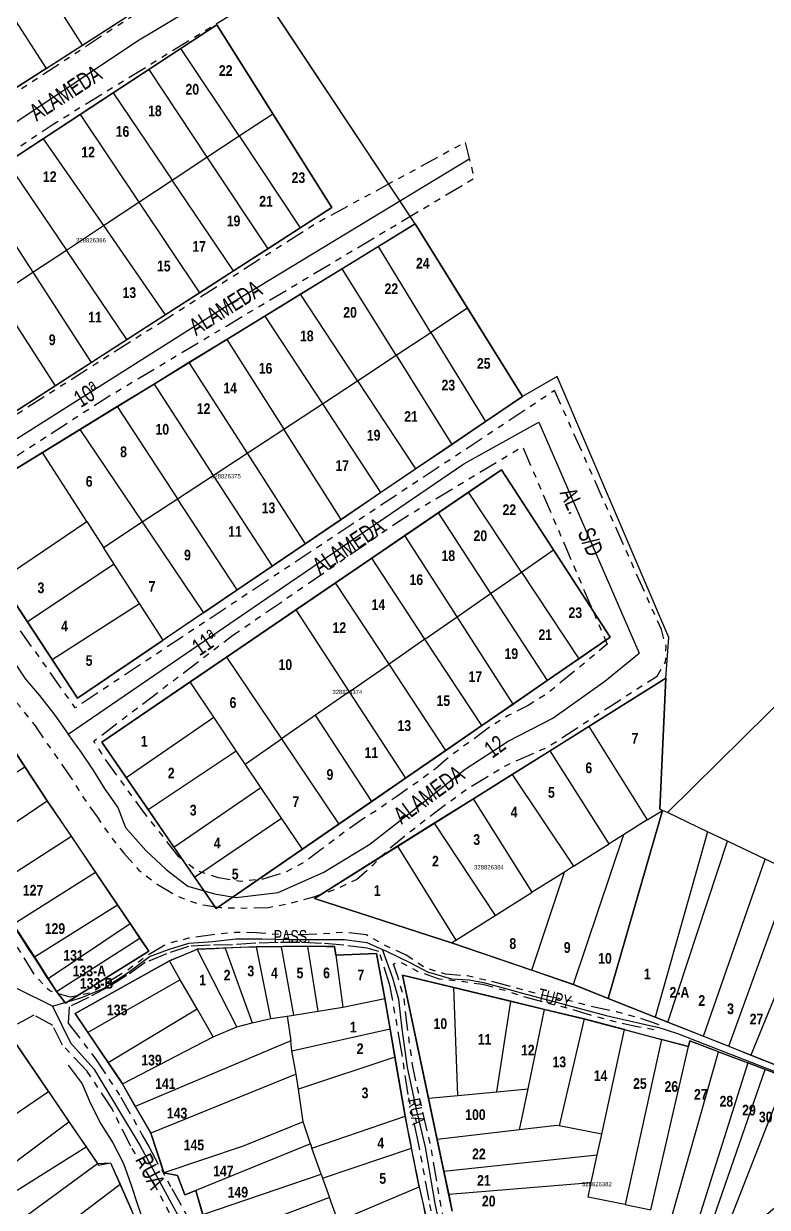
# Model space of a CAD drawing. Extents: x 205316 to 208372, y 4848714 to 4853250.
# Drawn here: x 206175.2 to 206349.5, y 4850420.7 to 4850698 of the extents above; entities that cross this region are included whole.
import ezdxf
from ezdxf.enums import TextEntityAlignment as Align

# ---------------------------------------------------------------- set-up
doc = ezdxf.new("R2010")
doc.units = 0
doc.header["$LTSCALE"] = 1.5
doc.header["$MEASUREMENT"] = 0
doc.linetypes.add('TRACO_25', pattern=[8, 3, -1, 1, -1, 1, -1])
for name, color, linetype in [('CD-MALHA-LOTES', 40, 'CONTINUOUS'), ('CD_TXT_QUADRA', 7, 'CONTINUOUS'), ('HD-CURSO-PERENE', 170, 'CONTINUOUS'), ('RU-QUADRAS', 6, 'CONTINUOUS'), ('SV-EIXO-RUA-N-PAV', 6, 'CONTINUOUS'), ('SV-ESTIVAS', 7, 'CONTINUOUS'), ('SV-RUA-NAO-PAV-S-GUIA-C-GUIA', 7, 'CONTINUOUS'), ('SV-TXT-RUA-N-PAV-S-GUIA-C-GUIA', 7, 'CONTINUOUS'), ('Th_NmrPort', 7, 'CONTINUOUS')]:
    doc.layers.add(name, color=color, linetype=linetype)
doc.styles.add('ARIAL', font='arial.ttf')
doc.styles.add('ROMANS', font='arial.ttf', dxfattribs={"height": 0.2})
doc.styles.get("Standard").update_dxf_attribs({"font": 'swisscbo.ttf'})

msp = doc.modelspace()

# ---------------------------------------------------------------- linework, layer by layer
at = {"layer": 'CD-MALHA-LOTES', "linetype": 'Continuous'}
for p, q in [((206266.93, 4850651.09), (206224.19, 4850715.6)), ((206188.99, 4850693), (206175.55, 4850714.16)), ((206166.97, 4850708.54), (206180.46, 4850687.52)), ((206188.99, 4850693), (206197.06, 4850698.17)), ((206220.5, 4850697.76), (206212.05, 4850692.23)), ((206233.6, 4850676.9), (206220.5, 4850697.76)), ((206180.46, 4850687.52), (206188.99, 4850693)), ((206212.05, 4850692.23), (206204.51, 4850687.28)), ((206225.71, 4850671.7), (206212.05, 4850692.23)), ((206180.46, 4850687.52), (206172.02, 4850682.1)), ((206204.51, 4850687.28), (206196.13, 4850681.79)), ((206204.51, 4850687.28), (206218.15, 4850666.71)), ((206196.13, 4850681.79), (206188.4, 4850676.72)), ((206196.13, 4850681.79), (206210.01, 4850661.33)), ((206188.4, 4850676.72), (206179.76, 4850671.06)), ((206188.4, 4850676.72), (206202.16, 4850656.16)), ((206225.71, 4850671.7), (206233.6, 4850676.9)), ((206247.41, 4850654.92), (206233.6, 4850676.9)), ((206179.76, 4850671.06), (206171.31, 4850665.52)), ((206179.76, 4850671.06), (206193.89, 4850650.69)), ((206218.15, 4850666.71), (206225.71, 4850671.7)), ((206225.71, 4850671.7), (206240.02, 4850650.17)), ((206171.31, 4850665.52), (206185.2, 4850644.96)), ((206210.01, 4850661.33), (206218.15, 4850666.71)), ((206218.15, 4850666.71), (206232.38, 4850645.24)), ((206163.82, 4850660.62), (206177.33, 4850639.77)), ((206202.16, 4850656.16), (206210.01, 4850661.33)), ((206224.4, 4850640.11), (206210.01, 4850661.33)), ((206193.89, 4850650.69), (206202.16, 4850656.16)), ((206202.16, 4850656.16), (206216.37, 4850634.94)), ((206240.02, 4850650.17), (206247.41, 4850654.92)), ((206185.2, 4850644.96), (206193.89, 4850650.69)), ((206193.89, 4850650.69), (206208.38, 4850629.79)), ((206266.93, 4850651.09), (206258.33, 4850645.82)), ((206279.24, 4850631.32), (206266.93, 4850651.09)), ((206232.38, 4850645.24), (206240.02, 4850650.17)), ((206177.33, 4850639.77), (206185.2, 4850644.96)), ((206199.38, 4850624), (206185.2, 4850644.96)), ((206224.4, 4850640.11), (206232.38, 4850645.24)), ((206258.33, 4850645.82), (206249.83, 4850640.61)), ((206270.64, 4850625.67), (206258.33, 4850645.82)), ((206168.96, 4850634.24), (206177.33, 4850639.77)), ((206177.33, 4850639.77), (206191.03, 4850618.62)), ((206216.37, 4850634.94), (206224.4, 4850640.11)), ((206249.83, 4850640.61), (206240.1, 4850634.64)), ((206262.49, 4850620.32), (206249.83, 4850640.61)), ((206168.96, 4850634.24), (206182.54, 4850613.16)), ((206208.38, 4850629.79), (206216.37, 4850634.94)), ((206240.1, 4850634.64), (206231.75, 4850629.52)), ((206253.43, 4850614.37), (206240.1, 4850634.64)), ((206279.24, 4850631.32), (206270.64, 4850625.67)), ((206292.08, 4850610.66), (206279.24, 4850631.32)), ((206199.38, 4850624), (206208.38, 4850629.79)), ((206231.75, 4850629.52), (206222.81, 4850624.04)), ((206231.75, 4850629.52), (206245.21, 4850608.97)), ((206262.49, 4850620.32), (206270.64, 4850625.67)), ((206270.64, 4850625.67), (206283.4, 4850604.78)), ((206191.03, 4850618.62), (206199.38, 4850624)), ((206222.81, 4850624.04), (206213.94, 4850618.61)), ((206222.81, 4850624.04), (206236.17, 4850603.04)), ((206253.43, 4850614.37), (206262.49, 4850620.32)), ((206262.49, 4850620.32), (206275.51, 4850599.43)), ((206182.54, 4850613.16), (206191.03, 4850618.62)), ((206213.94, 4850618.61), (206205.74, 4850613.57)), ((206213.94, 4850618.61), (206227.56, 4850597.38)), ((206245.21, 4850608.97), (206253.43, 4850614.37)), ((206253.43, 4850614.37), (206267.03, 4850593.68)), ((206300.23, 4850615.35), (206292.08, 4850610.66)), ((206326.38, 4850554.21), (206300.23, 4850615.35)), ((206173.1, 4850607.08), (206182.54, 4850613.16)), ((206205.74, 4850613.57), (206197.1, 4850608.28)), ((206205.74, 4850613.57), (206219.62, 4850592.17)), ((206236.17, 4850603.04), (206245.21, 4850608.97)), ((206245.21, 4850608.97), (206258.86, 4850588.14)), ((206283.4, 4850604.78), (206292.08, 4850610.66)), ((206197.1, 4850608.28), (206188.38, 4850602.93)), ((206197.1, 4850608.28), (206211.25, 4850586.68)), ((206275.51, 4850599.43), (206283.4, 4850604.78)), ((206188.38, 4850602.93), (206179.58, 4850597.53)), ((206188.38, 4850602.93), (206203, 4850581.26)), ((206227.56, 4850597.38), (206236.17, 4850603.04)), ((206249.63, 4850581.88), (206236.17, 4850603.04)), ((206267.03, 4850593.68), (206275.51, 4850599.43)), ((206179.58, 4850597.53), (206158.42, 4850584.56)), ((206190.01, 4850581.35), (206179.58, 4850597.53)), ((206219.62, 4850592.17), (206227.56, 4850597.38)), ((206227.56, 4850597.38), (206241.17, 4850576.15)), ((206211.25, 4850586.68), (206219.62, 4850592.17)), ((206219.62, 4850592.17), (206233.42, 4850570.9)), ((206258.86, 4850588.14), (206267.03, 4850593.68)), ((206287.18, 4850593.49), (206279.46, 4850588.22)), ((206299.37, 4850574.76), (206287.18, 4850593.49)), ((206203, 4850581.26), (206211.25, 4850586.68)), ((206225.23, 4850565.35), (206211.25, 4850586.68)), ((206249.63, 4850581.88), (206258.86, 4850588.14)), ((206279.46, 4850588.22), (206272.38, 4850583.4)), ((206291.84, 4850569.53), (206279.46, 4850588.22)), ((206402.3, 4850588.56), (206326.11, 4850513.16)), ((206169.58, 4850567.65), (206190.01, 4850581.35)), ((206190.01, 4850581.35), (206193.91, 4850575.29)), ((206193.91, 4850575.29), (206203, 4850581.26)), ((206203, 4850581.26), (206217.33, 4850559.99)), ((206241.17, 4850576.15), (206249.63, 4850581.88)), ((206272.38, 4850583.4), (206264.54, 4850578.06)), ((206272.38, 4850583.4), (206284.64, 4850564.53)), ((206233.42, 4850570.9), (206241.17, 4850576.15)), ((206264.54, 4850578.06), (206256.78, 4850572.77)), ((206276.77, 4850559.05), (206264.54, 4850578.06)), ((206196.42, 4850571.4), (206193.91, 4850575.29)), ((206256.78, 4850572.77), (206248.31, 4850567.01)), ((206269.24, 4850553.82), (206256.78, 4850572.77)), ((206291.84, 4850569.53), (206299.37, 4850574.76)), ((206312.69, 4850554.29), (206299.37, 4850574.76)), ((206196.42, 4850571.4), (206176.06, 4850557.84)), ((206202.37, 4850562.17), (206196.42, 4850571.4)), ((206225.23, 4850565.35), (206233.42, 4850570.9)), ((206169.58, 4850567.65), (206176.06, 4850557.84)), ((206284.64, 4850564.53), (206291.84, 4850569.53)), ((206291.84, 4850569.53), (206305.3, 4850549.2)), ((206217.33, 4850559.99), (206225.23, 4850565.35)), ((206248.31, 4850567.01), (206238.97, 4850560.65)), ((206260.83, 4850547.97), (206248.31, 4850567.01)), ((206276.77, 4850559.05), (206284.64, 4850564.53)), ((206284.64, 4850564.53), (206297.91, 4850544.11)), ((206181.89, 4850549.01), (206202.37, 4850562.17)), ((206207.9, 4850553.6), (206202.37, 4850562.17)), ((206217.33, 4850559.99), (206207.9, 4850553.6)), ((206238.97, 4850560.65), (206222.71, 4850549.57)), ((206238.97, 4850560.65), (206251.46, 4850541.46)), ((206269.24, 4850553.82), (206276.77, 4850559.05)), ((206289.92, 4850538.61), (206276.77, 4850559.05)), ((206176.06, 4850557.84), (206181.89, 4850549.01)), ((206187.84, 4850540), (206207.9, 4850553.6)), ((206269.24, 4850553.82), (206260.83, 4850547.97)), ((206282.56, 4850533.55), (206269.24, 4850553.82)), ((206305.3, 4850549.2), (206312.69, 4850554.29)), ((206325.71, 4850544.66), (206326.38, 4850554.21)), ((206181.89, 4850549.01), (206187.84, 4850540)), ((206222.71, 4850549.57), (206214.21, 4850543.78)), ((206222.71, 4850549.57), (206235.62, 4850530.45)), ((206251.46, 4850541.46), (206260.83, 4850547.97)), ((206274.12, 4850527.74), (206260.83, 4850547.97)), ((206297.91, 4850544.11), (206305.3, 4850549.2)), ((206214.21, 4850543.78), (206193.52, 4850529.69)), ((206219.74, 4850535.54), (206214.21, 4850543.78)), ((206289.92, 4850538.61), (206297.91, 4850544.11)), ((206325.71, 4850544.66), (206307.62, 4850533.33)), ((206324.27, 4850513.99), (206325.71, 4850544.66)), ((206251.46, 4850541.46), (206243.57, 4850535.98)), ((206251.46, 4850541.46), (206264.65, 4850521.21)), ((206282.56, 4850533.55), (206289.92, 4850538.61)), ((206199.18, 4850521.43), (206219.74, 4850535.54)), ((206225.03, 4850527.65), (206219.74, 4850535.54)), ((206243.57, 4850535.98), (206235.62, 4850530.45)), ((206256.77, 4850515.79), (206243.57, 4850535.98)), ((206175.43, 4850523.92), (206170.09, 4850532.07)), ((206274.12, 4850527.74), (206282.56, 4850533.55)), ((206307.62, 4850533.33), (206298.56, 4850527.66)), ((206307.62, 4850533.33), (206321.36, 4850511.44)), ((206193.52, 4850529.69), (206199.18, 4850521.43)), ((206227.12, 4850524.54), (206235.62, 4850530.45)), ((206235.62, 4850530.45), (206249.08, 4850510.49)), ((206204.36, 4850513.88), (206225.03, 4850527.65)), ((206227.12, 4850524.54), (206225.03, 4850527.65)), ((206264.65, 4850521.21), (206274.12, 4850527.74)), ((206298.56, 4850527.66), (206289.68, 4850522.1)), ((206312.43, 4850505.83), (206298.56, 4850527.66)), ((206156.83, 4850511.97), (206175.43, 4850523.92)), ((206180.67, 4850515.92), (206175.43, 4850523.92)), ((206230.79, 4850519.07), (206227.12, 4850524.54)), ((206199.18, 4850521.43), (206204.36, 4850513.88)), ((206256.77, 4850515.79), (206264.65, 4850521.21)), ((206289.68, 4850522.1), (206280.62, 4850516.42)), ((206289.68, 4850522.1), (206304.06, 4850500.58)), ((206210.38, 4850505.08), (206230.79, 4850519.07)), ((206235.61, 4850511.9), (206230.79, 4850519.07)), ((206162.32, 4850503.5), (206180.67, 4850515.92)), ((206186.38, 4850507.62), (206180.67, 4850515.92)), ((206249.08, 4850510.49), (206256.77, 4850515.79)), ((206280.62, 4850516.42), (206271.44, 4850510.68)), ((206294.37, 4850494.5), (206280.62, 4850516.42)), ((206204.36, 4850513.88), (206210.38, 4850505.08)), ((206215.22, 4850498.03), (206235.61, 4850511.9)), ((206240.51, 4850504.59), (206235.61, 4850511.9)), ((206324.94, 4850513.69), (206312.21, 4850469.62)), ((206321.36, 4850511.44), (206324.94, 4850513.69)), ((206324.94, 4850513.69), (206324.27, 4850513.99)), ((206326.11, 4850513.16), (206324.94, 4850513.69)), ((206335.46, 4850508.7), (206326.11, 4850513.16)), ((206240.51, 4850504.59), (206249.08, 4850510.49)), ((206271.44, 4850510.68), (206262.84, 4850505.29)), ((206271.44, 4850510.68), (206285.74, 4850489.08)), ((206321.36, 4850511.44), (206315.82, 4850507.96)), ((206167.34, 4850495.4), (206186.38, 4850507.62)), ((206192.04, 4850499.19), (206186.38, 4850507.62)), ((206315.82, 4850507.96), (206304.01, 4850472.88)), ((206315.82, 4850507.96), (206312.43, 4850505.83)), ((206335.46, 4850508.7), (206323.2, 4850465.26)), ((206326.19, 4850464.07), (206340.19, 4850506.45)), ((206340.19, 4850506.45), (206335.46, 4850508.7)), ((206348.99, 4850502.26), (206340.19, 4850506.45)), ((206210.38, 4850505.08), (206215.22, 4850498.03)), ((206220.27, 4850490.66), (206240.51, 4850504.59)), ((206262.84, 4850505.29), (206243.34, 4850493.08)), ((206262.84, 4850505.29), (206276.49, 4850483.27)), ((206304.06, 4850500.58), (206312.43, 4850505.83)), ((206334.56, 4850460.75), (206348.99, 4850502.26)), ((206355.28, 4850499.26), (206348.99, 4850502.26)), ((206172.71, 4850487.03), (206192.04, 4850499.19)), ((206197.18, 4850491.56), (206192.04, 4850499.19)), ((206215.22, 4850498.03), (206220.27, 4850490.66)), ((206294.27, 4850476.22), (206301.95, 4850499.25)), ((206301.95, 4850499.25), (206294.37, 4850494.5)), ((206304.06, 4850500.58), (206301.95, 4850499.25)), ((206340.44, 4850458.42), (206355.28, 4850499.26)), ((206361.91, 4850496.19), (206345.62, 4850456.36)), ((206243.34, 4850493.08), (206275.49, 4850482.64)), ((206285.74, 4850489.08), (206294.37, 4850494.5)), ((206177.69, 4850479.35), (206197.18, 4850491.56)), ((206200.13, 4850487.15), (206197.18, 4850491.56)), ((206172.71, 4850487.03), (206177.69, 4850479.35)), ((206180.95, 4850474.3), (206200.13, 4850487.15)), ((206202.41, 4850483.75), (206200.13, 4850487.15)), ((206276.49, 4850483.27), (206285.74, 4850489.08)), ((206182.89, 4850471.28), (206202.41, 4850483.75)), ((206204.5, 4850480.71), (206202.41, 4850483.75)), ((206222.43, 4850481.43), (206215.88, 4850481.14)), ((206229.77, 4850481.7), (206222.43, 4850481.43)), ((206222.43, 4850481.43), (206228.73, 4850463.88)), ((206235.57, 4850481.75), (206229.77, 4850481.7)), ((206233.09, 4850464.9), (206229.77, 4850481.7)), ((206241.79, 4850481.79), (206235.57, 4850481.75)), ((206235.57, 4850481.75), (206238.42, 4850465.72)), ((206248.07, 4850481.8), (206241.79, 4850481.79)), ((206244.2, 4850466.66), (206241.79, 4850481.79)), ((206248.35, 4850479.74), (206248.07, 4850481.8)), ((206275.49, 4850482.64), (206276.49, 4850483.27)), ((206275.49, 4850482.64), (206294.27, 4850476.22)), ((206177.69, 4850479.35), (206180.95, 4850474.3)), ((206185.01, 4850468.49), (206204.5, 4850480.71)), ((206215.09, 4850480.81), (206209.34, 4850478.4)), ((206215.88, 4850481.14), (206215.09, 4850480.81)), ((206225.19, 4850463), (206215.88, 4850481.14)), ((206257.87, 4850480.17), (206248.35, 4850479.74)), ((206248.35, 4850479.74), (206250.01, 4850467.61)), ((206259.85, 4850469.6), (206257.87, 4850480.17)), ((206209.34, 4850478.4), (206187.23, 4850466.06)), ((206211.9, 4850473.99), (206209.34, 4850478.4)), ((206294.27, 4850476.22), (206304.01, 4850472.88)), ((206180.95, 4850474.3), (206182.89, 4850471.28)), ((206211.9, 4850473.99), (206190.24, 4850461.61)), ((206215.84, 4850467.18), (206211.9, 4850473.99)), ((206264, 4850475.04), (206270.08, 4850446.26)), ((206275.98, 4850472.16), (206264, 4850475.04)), ((206182.89, 4850471.28), (206185.01, 4850468.49)), ((206289.34, 4850468.95), (206275.98, 4850472.16)), ((206276.94, 4850446.9), (206275.98, 4850472.16)), ((206304.01, 4850472.88), (206312.21, 4850469.62)), ((206244.2, 4850466.66), (206250.01, 4850467.61)), ((206250.01, 4850467.61), (206259.85, 4850469.6)), ((206261.06, 4850462.48), (206259.85, 4850469.6)), ((206286.1, 4850447.76), (206289.34, 4850468.95)), ((206297.27, 4850467.05), (206289.34, 4850468.95)), ((206312.21, 4850469.62), (206323.2, 4850465.26)), ((206187.23, 4850466.06), (206190.24, 4850461.61)), ((206194.98, 4850454.61), (206215.84, 4850467.18)), ((206219.61, 4850460.66), (206215.84, 4850467.18)), ((206228.73, 4850463.88), (206233.09, 4850464.9)), ((206233.09, 4850464.9), (206236.95, 4850465.48)), ((206236.95, 4850465.48), (206238.42, 4850465.72)), ((206236.95, 4850465.48), (206237.79, 4850459.7)), ((206238.42, 4850465.72), (206244.2, 4850466.66)), ((206293.42, 4850448.44), (206297.27, 4850467.05)), ((206306.54, 4850464.82), (206297.27, 4850467.05)), ((206306.54, 4850464.82), (206300.73, 4850439.77)), ((206315.99, 4850462.33), (206306.54, 4850464.82)), ((206323.2, 4850465.26), (206326.19, 4850464.07)), ((206219.61, 4850460.66), (206225.19, 4850463)), ((206225.19, 4850463), (206228.73, 4850463.88)), ((206238.08, 4850457.38), (206261.06, 4850462.48)), ((206262.18, 4850455.86), (206261.06, 4850462.48)), ((206310.68, 4850437.81), (206315.99, 4850462.33)), ((206315.99, 4850462.33), (206324.68, 4850460.03)), ((206326.19, 4850464.07), (206334.56, 4850460.75)), ((206190.24, 4850461.61), (206194.98, 4850454.61)), ((206198.38, 4850449.58), (206219.61, 4850460.66)), ((206237.79, 4850459.7), (206201.3, 4850444.33)), ((206238.08, 4850457.38), (206237.79, 4850459.7)), ((206324.68, 4850460.03), (206316.15, 4850421.33)), ((206331.04, 4850458.34), (206324.68, 4850460.03)), ((206331.35, 4850459.68), (206331.04, 4850458.34)), ((206338.06, 4850457.13), (206331.35, 4850459.68)), ((206334.56, 4850460.75), (206340.44, 4850458.42)), ((206239.02, 4850451.9), (206238.08, 4850457.38)), ((206322.15, 4850420.13), (206331.04, 4850458.34)), ((206327.26, 4850419.11), (206338.06, 4850457.13)), ((206338.06, 4850457.13), (206344.93, 4850454.53)), ((206340.44, 4850458.42), (206345.62, 4850456.36)), ((206345.62, 4850456.36), (206354.14, 4850452.97)), ((206194.98, 4850454.61), (206197.93, 4850450.28)), ((206262.18, 4850455.86), (206239.6, 4850448.38)), ((206264.61, 4850442.03), (206262.18, 4850455.86)), ((206344.93, 4850454.53), (206333.35, 4850417.89)), ((206348.95, 4850453), (206344.93, 4850454.53)), ((206239.02, 4850451.9), (206204.96, 4850438.02)), ((206239.6, 4850448.38), (206239.02, 4850451.9)), ((206332.47, 4850405.34), (206348.95, 4850453)), ((206353.8, 4850451.16), (206337.47, 4850409.5)), ((206353.8, 4850451.16), (206348.95, 4850453)), ((206197.93, 4850450.28), (206198.38, 4850449.58)), ((206201.3, 4850444.33), (206198.38, 4850449.58)), ((206240.7, 4850440.68), (206239.6, 4850448.38)), ((206286.1, 4850447.76), (206293.42, 4850448.44)), ((206291.44, 4850438.87), (206293.42, 4850448.44)), ((206270.08, 4850446.26), (206276.94, 4850446.9)), ((206270.08, 4850446.26), (206272.11, 4850436.61)), ((206276.94, 4850446.9), (206286.1, 4850447.76)), ((206201.3, 4850444.33), (206203.96, 4850439.75)), ((206203.96, 4850439.75), (206204.96, 4850438.02)), ((206240.7, 4850440.68), (206226.62, 4850435.01)), ((206242.39, 4850435.59), (206240.7, 4850440.68)), ((206242.72, 4850434.56), (206264.61, 4850442.03)), ((206266.1, 4850434.55), (206264.61, 4850442.03)), ((206300.12, 4850439.89), (206291.44, 4850438.87)), ((206300.73, 4850439.77), (206300.12, 4850439.89)), ((206310.68, 4850437.81), (206300.73, 4850439.77)), ((206204.96, 4850438.02), (206207.39, 4850430.76)), ((206291.44, 4850438.87), (206272.11, 4850436.61)), ((206309.64, 4850433.01), (206310.68, 4850437.81)), ((206226.62, 4850435.01), (206208.06, 4850428.74)), ((206242.39, 4850435.59), (206215.51, 4850424.61)), ((206242.39, 4850435.59), (206242.72, 4850434.56)), ((206244.94, 4850428.43), (206242.72, 4850434.56)), ((206245.26, 4850427.53), (206266.1, 4850434.55)), ((206267.9, 4850425.47), (206266.1, 4850434.55)), ((206272.11, 4850436.61), (206273.69, 4850429.15)), ((206273.69, 4850429.15), (206309.64, 4850433.01)), ((206308.23, 4850426.48), (206309.64, 4850433.01)), ((206207.39, 4850430.76), (206208.06, 4850428.74)), ((206208.06, 4850428.74), (206211.27, 4850428.11)), ((206273.69, 4850429.15), (206274.83, 4850423.76)), ((206211.27, 4850428.11), (206212.95, 4850423.62)), ((206217.19, 4850419), (206244.94, 4850428.43)), ((206244.94, 4850428.43), (206245.26, 4850427.53)), ((206245.26, 4850427.53), (206246.9, 4850422.97)), ((206274.83, 4850423.76), (206308.23, 4850426.48)), ((206307.49, 4850423.06), (206308.23, 4850426.48)), ((206212.95, 4850423.62), (206215.51, 4850424.61)), ((206215.51, 4850424.61), (206217.19, 4850419)), ((206248.88, 4850417.41), (206267.9, 4850425.47)), ((206267.9, 4850425.47), (206270.35, 4850414.54)), ((206274.83, 4850423.76), (206275.66, 4850419.82)), ((206315.35, 4850421.49), (206307.49, 4850423.06)), ((206246.9, 4850422.97), (206219.3, 4850412.62)), ((206248.58, 4850418.24), (206246.9, 4850422.97)), ((206316.15, 4850421.33), (206315.35, 4850421.49)), ((206316.15, 4850421.33), (206322.15, 4850420.13))]:
    msp.add_line(p, q, dxfattribs=at)
at = {"layer": 'CD-MALHA-LOTES'}
for points in [[(206180.97, 4850447.8), (206166.62, 4850468.81), (206160.1, 4850464.64)], [(206172.64, 4850442.15), (206180.97, 4850447.8)], [(206180.97, 4850447.8), (206185.81, 4850440.7)], [(206170.8, 4850429.44), (206185.81, 4850440.7)], [(206185.81, 4850440.7), (206189.8, 4850434.86)], [(206173.69, 4850424.7), (206189.8, 4850434.86)], [(206189.8, 4850434.86), (206192.46, 4850430.97)], [(206172.57, 4850416.36), (206192.46, 4850430.97)], [(206192.46, 4850430.97), (206195.58, 4850431.14), (206197.81, 4850426.08)], [(206176.14, 4850409.73), (206197.81, 4850426.08)], [(206197.81, 4850426.08), (206200.39, 4850420.22)]]:
    msp.add_lwpolyline(points, dxfattribs=at)
at = {"layer": 'HD-CURSO-PERENE', "flags": 128}
msp.add_lwpolyline([(206185.65, 4850454), (206188.88, 4850449.62), (206190.86, 4850444.98), (206193.24, 4850440.25), (206196.12, 4850435.81), (206198.6, 4850430.93), (206200.33, 4850426.14), (206201.91, 4850421.1), (206203.7, 4850416.16)], dxfattribs=at)
at = {"layer": 'RU-QUADRAS', "linetype": 'Continuous'}
for points in [[(206366.06, 4850448.24), (206312.21, 4850469.63), (206324.94, 4850513.69), (206324.27, 4850513.99), (206325.71, 4850544.66), (206326.38, 4850554.21), (206300.23, 4850615.35), (206292.08, 4850610.66), (206266.93, 4850651.09), (206196.64, 4850757.16), (206076.87, 4850935.49), (205967.03, 4851102.65, 0.001262), (205867.86, 4851254.49)], [(206221.15, 4850407.42, -0.01927), (206215.51, 4850424.61), (206212.95, 4850423.62), (206211.27, 4850428.11), (206208.06, 4850428.74), (206204.96, 4850438.02), (206198.38, 4850449.58), (206187.23, 4850466.06), (206209.34, 4850478.4), (206215.88, 4850481.14, -0.01948), (206248.07, 4850481.8), (206248.35, 4850479.74), (206257.87, 4850480.17), (206259.85, 4850469.6), (206264.61, 4850442.03, 0.012196), (206270.35, 4850414.54)], [(206353.56, 4850422.14, 0.045571), (206348.2, 4850417.95)]]:
    msp.add_lwpolyline(points, format="xyb", dxfattribs=at)
msp.add_lwpolyline([(205935.24, 4850845.5), (205953.32, 4850857.74), (206157.55, 4850551.22), (206180.67, 4850515.92), (206204.5, 4850480.71), (206185.01, 4850468.49), (206182.89, 4850471.28, -0.008909), (206162.32, 4850503.5), (206139.14, 4850539.24, 0.001668)], format="xyb", close=True, dxfattribs=at)
for points in [[(206091.85, 4850686.57), (206196.64, 4850757.16), (206224.19, 4850715.6), (206117.71, 4850647.23)], [(206123.83, 4850634.41), (206220.5, 4850697.76), (206247.41, 4850654.92), (206150.53, 4850592.55)], [(206158.42, 4850584.56), (206266.93, 4850651.09), (206292.08, 4850610.66), (206187.84, 4850540)], [(206193.52, 4850529.69), (206287.18, 4850593.49), (206312.69, 4850554.29), (206220.27, 4850490.66)], [(206243.34, 4850493.08), (206325.71, 4850544.66), (206324.27, 4850513.99), (206324.94, 4850513.69), (206312.21, 4850469.63), (206304.05, 4850472.86), (206275.49, 4850482.64)], [(206128.37, 4850444.37), (206166.62, 4850468.81), (206192.74, 4850430.57), (206195.58, 4850431.14), (206217.41, 4850381.59), (206255.69, 4850326.94), (206236.82, 4850270.75), (206185.88, 4850282.94), (206192.45, 4850324.46), (206187.54, 4850330.69), (206186.86, 4850337.55), (206183.84, 4850342.22), (206183.96, 4850350.66), (206180.03, 4850356.75), (206180.94, 4850357.06), (206178.13, 4850361.47), (206180.11, 4850362.95), (206176.79, 4850367.87), (206179.07, 4850369.66), (206175.85, 4850375.14), (206174.17, 4850374.93), (206172.53, 4850377.92), (206170.24, 4850377.61)]]:
    msp.add_lwpolyline(points, close=True, dxfattribs=at)
msp.add_lwpolyline([(206275.66, 4850419.82), (206264, 4850475.04), (206306.68, 4850464.79), (206331.04, 4850458.34), (206331.35, 4850459.68), (206368.26, 4850445.68)], dxfattribs=at)
at = {"layer": 'SV-EIXO-RUA-N-PAV', "flags": 128}
for points in [[(206115.3, 4850636.21), (206201.87, 4850694.03), (206232.74, 4850712.48)], [(206279.74, 4850666.31), (206222.3, 4850631.52), (206148.12, 4850584.69)], [(206185.62, 4850531.51), (206230.67, 4850562.41), (206278.35, 4850594.89), (206295.92, 4850604.65)], [(206295.92, 4850604.65), (206319.48, 4850550.54)], [(206172.5, 4850549.09), (206175.62, 4850544.47), (206178.9, 4850540.61), (206182.53, 4850535.98), (206185.62, 4850531.51), (206185.65, 4850531.47), (206188.63, 4850527.22), (206191.57, 4850522.94), (206194.21, 4850518.66), (206197.29, 4850514.37), (206199.08, 4850509.66), (206203.85, 4850504.29), (206208.62, 4850499.82), (206213.68, 4850495.95), (206219.94, 4850494.16), (206225.01, 4850493.27)], [(206225.01, 4850493.27), (206234.84, 4850494.46), (206245.57, 4850499.23), (206256.3, 4850505.78), (206265.54, 4850512.94), (206278.65, 4850523.37), (206288.78, 4850529.92), (206299.21, 4850535.29), (206311.43, 4850543.93), (206319.48, 4850550.54)], [(206181.93, 4850467.78), (206188.62, 4850469.74), (206193.87, 4850471.92), (206199.71, 4850475.68), (206204.72, 4850479.43), (206209.1, 4850481.1), (206213.9, 4850482.56), (206219.53, 4850482.98), (206224.95, 4850483.61), (206231, 4850483.61), (206237.68, 4850483.4), (206244.56, 4850483.4), (206250.41, 4850483.4), (206255.62, 4850482.77), (206259.26, 4850481.12), (206260.21, 4850480.68), (206265.84, 4850477.97), (206269.81, 4850475.89), (206275.44, 4850474.22), (206279.61, 4850474.01), (206282.95, 4850473.38), (206287.54, 4850472.13), (206292.13, 4850470.88), (206311.74, 4850465.66), (206323.67, 4850462.9)], [(206295.34, 4850358.91), (206290.94, 4850368.63), (206287.88, 4850376.92), (206285.14, 4850385.15), (206281.64, 4850393.26), (206279.15, 4850399), (206276.03, 4850405.24), (206273.41, 4850413.1), (206271.62, 4850421.57), (206269.38, 4850434.74), (206267.28, 4850443.7), (206265.16, 4850453.45), (206263.94, 4850462.5), (206263.11, 4850469.4), (206261.71, 4850474.36), (206259.26, 4850481.12)], [(206181.93, 4850467.78), (206173.62, 4850471.94)], [(206181.93, 4850467.78), (206186.18, 4850459.2), (206191.67, 4850453.12), (206202.46, 4850435.08), (206219.13, 4850404.5), (206225.6, 4850392.73), (206229.71, 4850383.52), (206234.03, 4850375.18), (206238.93, 4850363.42), (206243.83, 4850352.83), (206248.93, 4850342.24), (206254.03, 4850334.01), (206258.26, 4850326.65)]]:
    msp.add_lwpolyline(points, dxfattribs=at)
at = {"layer": 'SV-ESTIVAS', "flags": 128}
msp.add_lwpolyline([(206399.26, 4850428.83), (206373.8, 4850443.25), (206353.75, 4850451.52), (206328.54, 4850461.36), (206323.67, 4850462.9)], dxfattribs=at)
at = {"layer": 'SV-RUA-NAO-PAV-S-GUIA-C-GUIA', "linetype": 'TRACO_25'}
for p, q in [((206213.82, 4850481.83), (206208.68, 4850480.09)), ((206218.92, 4850482.11), (206213.82, 4850481.83)), ((206224.17, 4850482.19), (206218.92, 4850482.11)), ((206229.57, 4850482.58), (206224.17, 4850482.19)), ((206234.86, 4850482.71), (206229.57, 4850482.58)), ((206239.91, 4850482.74), (206234.86, 4850482.71)), ((206245.01, 4850482.53), (206239.91, 4850482.74)), ((206250.22, 4850482.11), (206245.01, 4850482.53)), ((206255.67, 4850481.4), (206250.22, 4850482.11)), ((206258.47, 4850480.63), (206255.67, 4850481.4)), ((206208.68, 4850480.09), (206203.65, 4850478.01)), ((206261.05, 4850472.71), (206258.47, 4850480.63)), ((206203.65, 4850478.01), (206199.32, 4850474.98)), ((206199.32, 4850474.98), (206195.09, 4850472.31)), ((206195.09, 4850472.31), (206190.35, 4850469.88)), ((206263.77, 4850457.35), (206261.05, 4850472.71)), ((206185.86, 4850467.64), (206185.62, 4850463.86)), ((206190.35, 4850469.88), (206185.86, 4850467.64)), ((206177.58, 4850465.74), (206173.2, 4850463.32)), ((206182, 4850463.27), (206177.58, 4850465.74)), ((206184.32, 4850458.69), (206182, 4850463.27)), ((206185.62, 4850463.86), (206191.84, 4850455.69)), ((206190.06, 4850452.58), (206184.32, 4850458.69)), ((206265.29, 4850447.11), (206263.77, 4850457.35)), ((206191.84, 4850455.69), (206197.95, 4850446.53)), ((206195.92, 4850443.76), (206190.06, 4850452.58)), ((206197.95, 4850446.53), (206202.91, 4850437.76)), ((206267.66, 4850436.07), (206265.29, 4850447.11)), ((206200.28, 4850434.99), (206195.92, 4850443.76)), ((206202.91, 4850437.76), (206204.58, 4850434.77)), ((206206.09, 4850425.53), (206200.28, 4850434.99)), ((206204.58, 4850434.77), (206209.89, 4850425.1)), ((206270.2, 4850422.39), (206267.66, 4850436.07)), ((206212.16, 4850414.07), (206206.09, 4850425.53)), ((206209.89, 4850425.1), (206214.69, 4850416.43)), ((206271.95, 4850414), (206270.2, 4850422.39))]:
    msp.add_line(p, q, dxfattribs=at)
at = {"layer": 'SV-RUA-NAO-PAV-S-GUIA-C-GUIA', "linetype": 'TRACO_25', "flags": 128}
for points in [[(205804.13, 4851092.74), (205824.28, 4851061.05), (205884.36, 4850971.75), (205935.78, 4850892.72), (205969.94, 4850842.06), (205991.31, 4850810.38), (206001.51, 4850795.25), (206009.3, 4850784.46), (206013.69, 4850778.04), (206019.59, 4850769.48), (206025.65, 4850760.82), (206032.67, 4850751.16), (206038.15, 4850742.11), (206044.11, 4850733.29), (206050.55, 4850724.24), (206056.13, 4850716.61), (206062.99, 4850707.46), (206066.42, 4850702.93), (206068.94, 4850698.5), (206071.72, 4850693.96), (206074.65, 4850689.48), (206077.68, 4850685.15), (206080.61, 4850680.17), (206083.67, 4850675.79), (206086.94, 4850670.89), (206089.66, 4850667.08), (206092.82, 4850662.4), (206095.95, 4850658.32), (206098.68, 4850653.39), (206101.01, 4850648.55), (206103.94, 4850644.07), (206106.77, 4850639.39), (206109.26, 4850634.01), (206111.89, 4850629.02), (206114.92, 4850623.94), (206117.65, 4850619.56), (206120.38, 4850614.53), (206123.21, 4850610.39), (206126.39, 4850605.42), (206129.62, 4850600.69), (206132.5, 4850596.05), (206135.57, 4850591.97), (206138.85, 4850587.45), (206141.98, 4850582.72), (206145.61, 4850578.29), (206148.94, 4850573.86), (206151.97, 4850569.13), (206155.05, 4850564.7), (206157.97, 4850560.42), (206160.8, 4850556.14), (206164.38, 4850551.71), (206167.51, 4850547.03), (206170.84, 4850542.1), (206174.26, 4850538.07), (206177.69, 4850533.7), (206180.72, 4850529.31), (206183.7, 4850525.08), (206186.52, 4850520.95), (206189.2, 4850516.62), (206192.38, 4850512.19), (206195.41, 4850507.81), (206198.63, 4850503.68), (206202.21, 4850499.7), (206206.48, 4850496.38), (206211, 4850493.71), (206216.31, 4850491.69), (206221.36, 4850490.93), (206226.96, 4850490.81), (206232.61, 4850490.95), (206237.75, 4850491.93), (206243.19, 4850493.47), (206248.53, 4850495.3), (206253.17, 4850497.53), (206257.09, 4850500.95), (206260.97, 4850504.83), (206265.34, 4850508.36), (206269.77, 4850511.84), (206278.88, 4850518.59), (206288.09, 4850524.15), (206297.91, 4850528.47), (206312.95, 4850538.29), (206323.64, 4850545.13), (206325.63, 4850548.41), (206325.77, 4850552.11), (206324.67, 4850556.04), (206299.62, 4850612.08), (206187.27, 4850537.71), (206154.27, 4850584.24), (206194.65, 4850610.45), (206280.85, 4850661.86), (206278.75, 4850670.24), (206243.78, 4850651.22), (206149.78, 4850591.32), (206122.15, 4850634.49), (206181.84, 4850674.32), (206234.97, 4850707.01), (206230.7, 4850717.48), (206205.9, 4850703.22), (206115.59, 4850643.95), (206088.12, 4850686.57), (206203.66, 4850762.96), (206195.25, 4850772.96), (206190.61, 4850771.83), (206184.52, 4850778.49), (206165.85, 4850804.62), (206139.93, 4850839.4), (206132.92, 4850848.3), (206117.5, 4850867.91), (206102.75, 4850881.18), (206095.31, 4850890.71), (206092.41, 4850888.81), (206054.88, 4850862.36), (206025.65, 4850843.45), (205995.35, 4850824.19), (205992.08, 4850829.16), (205983.61, 4850842), (205966.49, 4850867.95), (205994.1, 4850886.14), (206057.63, 4850928.53), (206063.91, 4850933.15), (206065.42, 4850936.7), (206065.66, 4850942.17), (206064.62, 4850946.93), (206061.73, 4850952.96), (206035.67, 4850996.01), (206032.37, 4850996.18), (206029.19, 4850994.04), (205997.08, 4850973.45), (205960.02, 4850949.18), (205928.31, 4850927.84), (205913.62, 4850950.48), (205898.88, 4850972.77), (205993.76, 4851036.42), (205997.8, 4851040.5), (205999.18, 4851044.09), (205999.25, 4851050.36), (205998.19, 4851053.6), (205968.15, 4851095.65), (205965.5, 4851096.18), (205961.93, 4851094.56), (205861.95, 4851033.13), (205860.09, 4851033.01), (205858.98, 4851033.38), (205857.87, 4851034.25), (205796.29, 4851130.61)], [(206324.13, 4850463.48), (206319.12, 4850465.15), (206314.21, 4850466.47), (206309.3, 4850467.49), (206304.24, 4850468.81), (206298.24, 4850470.07), (206294.48, 4850470.99), (206289.27, 4850472.41), (206284.32, 4850473.73), (206279.21, 4850474.9), (206274.06, 4850475.31), (206269.1, 4850476.88), (206264.88, 4850479.8), (206260.22, 4850481.87), (206255.55, 4850484.49), (206250.45, 4850485.11), (206245.15, 4850484.73), (206239.95, 4850484.49), (206234.8, 4850484.61), (206229.75, 4850485.03), (206224.65, 4850485.05), (206219.45, 4850484.56), (206213.86, 4850483.73), (206208.62, 4850482.34), (206203.94, 4850479.56), (206199.66, 4850476.29), (206195.28, 4850473.71), (206191, 4850470.93), (206186.1, 4850469.9), (206181.29, 4850471.37), (206177.77, 4850475.1), (206175.09, 4850479.53), (206172.26, 4850484.01), (206169.23, 4850488.69), (206166.4, 4850493.27), (206163.27, 4850497.95), (206160.1, 4850502.53), (206156.92, 4850507.31), (206153.89, 4850511.59), (206150.56, 4850516.22), (206147.73, 4850521.1), (206144.64, 4850525.51), (206141.47, 4850530.12), (206138.63, 4850534.42), (206135.51, 4850539.31), (206129.84, 4850547.61), (206124.66, 4850555.14), (206120.72, 4850561.19)], [(206296.31, 4850359.36), (206292.09, 4850369.13), (206288.59, 4850377.01), (206286.14, 4850384.99), (206282.28, 4850393.37), (206279.8, 4850398.9), (206277.01, 4850404.78), (206274.71, 4850413.37), (206272.85, 4850421.81), (206270.62, 4850434.99), (206268.51, 4850443.98), (206266.4, 4850453.66), (206265.19, 4850462.66), (206264.34, 4850469.65), (206262.91, 4850474.74), (206261.84, 4850477.69), (206263.14, 4850478.29), (206267.6, 4850475.97), (206272.46, 4850474.25), (206277.52, 4850473.69), (206282.77, 4850472.97), (206287.93, 4850471.55), (206292.69, 4850469.98), (206297.95, 4850468.57), (206303.25, 4850467.25), (206308.31, 4850465.68), (206313.42, 4850464.32), (206318.58, 4850463.15), (206323.73, 4850462.23)]]:
    msp.add_lwpolyline(points, dxfattribs=at)
msp.add_lwpolyline([(206211.54, 4850502.81), (206202.92, 4850513.86), (206194.39, 4850525.6), (206191.62, 4850529.93), (206224.25, 4850554.74), (206263.67, 4850581.8), (206292.11, 4850598.93), (206311.98, 4850552.6), (206297.73, 4850540.91), (206293.45, 4850538.29), (206288.76, 4850535.91), (206284.39, 4850533.18), (206280.43, 4850530.21), (206275.87, 4850526.97), (206271.75, 4850523.45), (206267.47, 4850520.32), (206262.69, 4850516.94), (206258.41, 4850514.01), (206254.18, 4850511.34), (206249.6, 4850508.01), (206245.27, 4850504.73), (206241.24, 4850501.7), (206236.56, 4850499.22), (206231.27, 4850497.59), (206226.02, 4850497.01), (206220.82, 4850497.92), (206215.86, 4850499.49)], close=True, dxfattribs=at)

# ---------------------------------------------------------------- texts
at = {"layer": 'CD_TXT_QUADRA', "color": 7, "linetype": 'Continuous', "style": 'ROMANS'}
for s, p in [('328826366', (206190.97, 4850647.26)), ('328826375', (206222.59, 4850591.98)), ('328826374', (206251.05, 4850541.43)), ('328826384', (206284.24, 4850500.36)), ('328826382', (206309.54, 4850426.12))]:
    msp.add_text(s, height=1, dxfattribs=at).set_placement(p, align=Align.MIDDLE)
at = {"layer": 'SV-TXT-RUA-N-PAV-S-GUIA-C-GUIA', "style": 'ARIAL', "width": 0.7}
for s, height, rotation, p in [('9ª                                      ALAMEDA', 4, 33, (206140.57, 4850650.59)), ('10ª                        ALAMEDA', 4, 32, (206188.58, 4850607.93)), ('AL.    S/D', 4, 294, (206300.78, 4850588.1)), ('11ª                          ALAMEDA', 4, 34, (206216.42, 4850549.73)), ('ALAMEDA       12', 4, 36, (206263.76, 4850510.3)), ('TUPY', 3, 346, (206295.48, 4850469.14)), ('RUA', 3, 281, (206265.14, 4850445.91)), ('RUA                                                                    A', 4, 297, (206201.25, 4850431.9))]:
    msp.add_text(s, height=height, rotation=rotation, dxfattribs=at).set_placement(p)
msp.add_text('PASS.', height=3, dxfattribs=at).set_placement((206233.81, 4850482.66))
at = {"layer": 'Th_NmrPort', "color": 1}
for s, p in [('22', (206220.95, 4850687.03)), ('20', (206213.12, 4850682.65)), ('18', (206204.36, 4850677.59)), ('16', (206196.76, 4850672.76)), ('12', (206188.7, 4850667.92)), ('12', (206179.71, 4850662.17)), ('23', (206238, 4850661.94)), ('21', (206230.4, 4850656.41)), ('19', (206222.79, 4850651.81)), ('17', (206214.73, 4850645.82)), ('15', (206206.44, 4850641.22)), ('24', (206267.15, 4850641.89)), ('22', (206259.78, 4850635.9)), ('13', (206198.37, 4850635)), ('20', (206250.1, 4850630.38)), ('11', (206190.31, 4850629.25)), ('18', (206239.96, 4850624.85)), ('9', (206181.09, 4850623.95)), ('16', (206230.29, 4850617.26)), ('25', (206281.43, 4850618.41)), ('23', (206273.14, 4850613.34)), ('14', (206221.99, 4850612.65)), ('12', (206215.77, 4850607.82)), ('21', (206264.38, 4850605.98)), ('10', (206206.09, 4850602.99)), ('19', (206255.63, 4850601.6)), ('8', (206197.8, 4850597.69)), ('17', (206248.26, 4850594.47)), ('6', (206189.74, 4850590.78)), ('13', (206230.98, 4850584.57)), ('22', (206287.43, 4850584.13)), ('11', (206223.14, 4850579.04)), ('20', (206280.63, 4850578.04)), ('9', (206212.78, 4850573.52)), ('18', (206273.13, 4850573.36)), ('7', (206204.48, 4850566.15)), ('16', (206265.63, 4850567.74)), ('3', (206178.44, 4850565.84)), ('14', (206256.73, 4850561.89)), ('23', (206302.89, 4850560.01)), ('4', (206183.97, 4850556.86)), ('12', (206247.59, 4850556.5)), ('21', (206295.86, 4850554.86)), ('19', (206287.89, 4850550.41)), ('5', (206189.73, 4850548.8)), ('10', (206234.93, 4850547.84)), ('17', (206279.46, 4850545.03)), ('6', (206223.45, 4850538.94)), ('15', (206271.96, 4850539.41)), ('13', (206262.82, 4850533.56)), ('1', (206202.64, 4850529.9)), ('7', (206317.68, 4850530.57)), ('11', (206255.09, 4850527.23)), ('2', (206208.97, 4850522.41)), ('9', (206246.18, 4850522.08)), ('6', (206306.85, 4850523.66)), ('5', (206298.09, 4850517.9)), ('3', (206214.13, 4850513.75)), ('7', (206238.21, 4850515.76)), ('4', (206289.34, 4850513.3)), ('4', (206219.75, 4850506.02)), ('3', (206280.58, 4850506.86)), ('2', (206270.91, 4850501.79)), ('5', (206223.97, 4850498.76)), ('127', (206175.02, 4850494.98)), ('1', (206257.25, 4850494.91)), ('129', (206180.13, 4850485.99)), ('8', (206289.04, 4850482.48)), ('9', (206301.79, 4850481.56)), ('131', (206184.49, 4850479.72)), ('10', (206309.85, 4850479.02)), ('133-A', (206186.68, 4850476.07)), ('2', (206222.08, 4850475.08)), ('3', (206227.63, 4850476.06)), ('4', (206233.16, 4850475.6)), ('5', (206239.15, 4850475.6)), ('6', (206245.37, 4850475.6)), ('7', (206253.43, 4850475.14)), ('1', (206320.57, 4850475.39)), ('133-B', (206188.38, 4850473.16)), ('1', (206216.32, 4850473.93)), ('2-A', (206326.59, 4850471.06)), ('2', (206333.33, 4850469.14)), ('135', (206194.71, 4850466.93)), ('3', (206340.08, 4850467.21)), ('10', (206271.26, 4850463.72)), ('27', (206345.37, 4850464.8)), ('1', (206251.63, 4850462.91)), ('2', (206253.25, 4850457.85)), ('11', (206281.63, 4850460.04)), ('139', (206202.77, 4850455.19)), ('12', (206291.76, 4850457.51)), ('13', (206299.14, 4850454.75)), ('141', (206206, 4850449.67)), ('14', (206308.81, 4850451.52)), ('25', (206318.03, 4850449.68)), ('3', (206254.4, 4850447.49)), ('26', (206325.4, 4850448.99)), ('27', (206332.31, 4850447.15)), ('28', (206338.3, 4850445.54)), ('143', (206208.76, 4850442.76)), ('100', (206278.69, 4850442.4)), ('29', (206343.6, 4850443.47)), ('30', (206347.52, 4850441.85)), ('4', (206258.08, 4850435.75)), ('145', (206212.7, 4850435.29)), ('22', (206280.3, 4850433.19)), ('147', (206219.59, 4850429.18)), ('5', (206258.55, 4850427.46)), ('21', (206281.46, 4850426.98)), ('149', (206223.01, 4850424.23)), ('20', (206282.61, 4850422.14))]:
    msp.add_text(s, height=2.5, dxfattribs=at).set_placement(p, align=Align.MIDDLE_LEFT)

doc.saveas('drawing.dxf')
